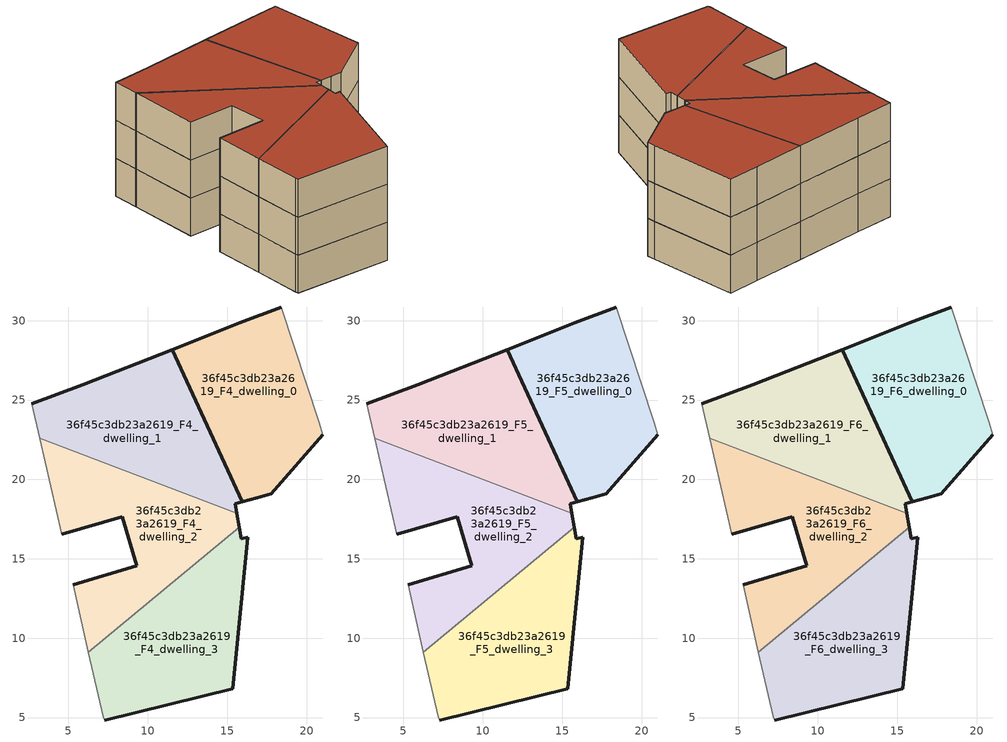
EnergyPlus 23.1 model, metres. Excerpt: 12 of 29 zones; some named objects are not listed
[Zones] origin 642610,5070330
36f45c3db23a2619_F4_dwelling_0
 floor to 36f45c3db23a2619_F3_dwelling_0 (EU_floor_Construction): 17.78,19.11 21.02,22.83 20.8,23.56 18.4,30.86 15.8,29.86 11.53,28.18 15.94,18.58 16.89,18.85 16.9,18.85 z12
 wall outside (EU_wall_Construction): 21.02,22.83 17.78,19.11 16.9,18.85 16.89,18.85 15.94,18.58 11.53,28.18 15.8,29.86 18.4,30.86 z12:15
 wall adiabatic (EU_wall_Construction): 18.4,30.86 20.8,23.56 21.02,22.83 z12:15
36f45c3db23a2619_F4_dwelling_1
 floor to 36f45c3db23a2619_F3_dwelling_1 (EU_floor_Construction): 15.6,17.86 15.49,18.46 15.94,18.58 11.53,28.18 5.89,25.96 2.69,24.76 3.19,22.59 z12
 wall outside (EU_wall_Construction): 2.69,24.76 5.89,25.96 11.53,28.18 15.94,18.58 15.49,18.46 15.6,17.86 z12:15
 wall adiabatic (EU_wall_Construction): 3.19,22.59 2.69,24.76 z12:15
 wall to 36f45c3db23a2619_F4_dwelling_2 (EU_wall_Construction): 15.6,17.86 3.19,22.59 z12:15
36f45c3db23a2619_F4_dwelling_2
 floor to 36f45c3db23a2619_F3_dwelling_2 (EU_floor_Construction): 15.76,16.99 15.6,17.86 3.19,22.59 4.59,16.56 8.39,17.66 9.29,14.55 5.28,13.35 6.25,9.12 z12
 wall outside (EU_wall_Construction): 15.6,17.86 15.76,16.99 / 5.29,13.35 9.29,14.55 8.39,17.66 4.59,16.56 z12:15
 wall adiabatic (EU_wall_Construction): 4.59,16.56 3.19,22.59 / 6.26,9.12 5.29,13.35 z12:15
 wall to 36f45c3db23a2619_F4_dwelling_3 (EU_wall_Construction): 15.76,16.99 6.25,9.12 z12:15
36f45c3db23a2619_F4_dwelling_3
 floor to 36f45c3db23a2619_F3_dwelling_3 (EU_floor_Construction): 15.35,6.81 16.3,16.36 15.89,16.25 15.76,16.99 6.25,9.12 7.19,5.05 7.28,4.85 z12
 wall outside (EU_wall_Construction): 15.76,16.99 15.89,16.25 16.31,16.36 15.35,6.81 7.28,4.85 z12:15
 wall adiabatic (EU_wall_Construction): 7.28,4.85 7.19,5.05 6.26,9.12 z12:15
36f45c3db23a2619_F5_dwelling_0
 floor to 36f45c3db23a2619_F4_dwelling_0 (EU_floor_Construction): 17.78,19.11 21.02,22.83 20.8,23.56 18.4,30.86 15.8,29.86 11.53,28.18 15.94,18.58 16.89,18.85 16.9,18.85 z15
 wall outside (EU_wall_Construction): 21.02,22.83 17.78,19.11 16.9,18.85 16.89,18.85 15.94,18.58 11.53,28.18 15.8,29.86 18.4,30.86 z15:18
 wall adiabatic (EU_wall_Construction): 18.4,30.86 20.8,23.56 21.02,22.83 z15:18
36f45c3db23a2619_F5_dwelling_1
 floor to 36f45c3db23a2619_F4_dwelling_1 (EU_floor_Construction): 15.6,17.86 15.49,18.46 15.94,18.58 11.53,28.18 5.89,25.96 2.69,24.76 3.19,22.59 z15
 wall outside (EU_wall_Construction): 2.69,24.76 5.89,25.96 11.53,28.18 15.94,18.58 15.49,18.46 15.6,17.86 z15:18
 wall adiabatic (EU_wall_Construction): 3.19,22.59 2.69,24.76 z15:18
 wall to 36f45c3db23a2619_F5_dwelling_2 (EU_wall_Construction): 15.6,17.86 3.19,22.59 z15:18
36f45c3db23a2619_F5_dwelling_2
 floor to 36f45c3db23a2619_F4_dwelling_2 (EU_floor_Construction): 15.76,16.99 15.6,17.86 3.19,22.59 4.59,16.56 8.39,17.66 9.29,14.55 5.28,13.35 6.25,9.12 z15
 wall outside (EU_wall_Construction): 15.6,17.86 15.76,16.99 / 5.29,13.35 9.29,14.55 8.39,17.66 4.59,16.56 z15:18
 wall adiabatic (EU_wall_Construction): 4.59,16.56 3.19,22.59 / 6.26,9.12 5.29,13.35 z15:18
 wall to 36f45c3db23a2619_F5_dwelling_3 (EU_wall_Construction): 15.76,16.99 6.25,9.12 z15:18
36f45c3db23a2619_F5_dwelling_3
 floor to 36f45c3db23a2619_F4_dwelling_3 (EU_floor_Construction): 15.35,6.81 16.3,16.36 15.89,16.25 15.76,16.99 6.25,9.12 7.19,5.05 7.28,4.85 z15
 wall outside (EU_wall_Construction): 15.76,16.99 15.89,16.25 16.31,16.36 15.35,6.81 7.28,4.85 z15:18
 wall adiabatic (EU_wall_Construction): 7.28,4.85 7.19,5.05 6.26,9.12 z15:18
36f45c3db23a2619_F6_dwelling_0
 floor to 36f45c3db23a2619_F5_dwelling_0 (EU_floor_Construction): 17.78,19.11 21.02,22.83 20.8,23.56 18.4,30.86 15.8,29.86 11.53,28.18 15.94,18.58 16.89,18.85 16.9,18.85 z18
 wall outside (EU_wall_Construction): 21.02,22.83 17.78,19.11 16.9,18.85 16.89,18.85 15.94,18.58 11.53,28.18 15.8,29.86 18.4,30.86 z18:21
 wall adiabatic (EU_wall_Construction): 18.4,30.86 20.8,23.56 21.02,22.83 z18:21
 roof outside (EU_roof_Construction): 18.4,30.86 20.8,23.56 21.02,22.83 17.78,19.11 16.9,18.85 16.89,18.85 15.94,18.58 11.53,28.18 15.8,29.86 z21
36f45c3db23a2619_F6_dwelling_1
 floor to 36f45c3db23a2619_F5_dwelling_1 (EU_floor_Construction): 15.6,17.86 15.49,18.46 15.94,18.58 11.53,28.18 5.89,25.96 2.69,24.76 3.19,22.59 z18
 wall outside (EU_wall_Construction): 2.69,24.76 5.89,25.96 11.53,28.18 15.94,18.58 15.49,18.46 15.6,17.86 z18:21
 wall adiabatic (EU_wall_Construction): 3.19,22.59 2.69,24.76 z18:21
 wall to 36f45c3db23a2619_F6_dwelling_2 (EU_wall_Construction): 15.6,17.86 3.19,22.59 z18:21
 roof outside (EU_roof_Construction): 11.53,28.18 15.94,18.58 15.49,18.46 15.6,17.86 3.19,22.59 2.69,24.76 5.89,25.96 z21
36f45c3db23a2619_F6_dwelling_2
 floor to 36f45c3db23a2619_F5_dwelling_2 (EU_floor_Construction): 15.76,16.99 15.6,17.86 3.19,22.59 4.59,16.56 8.39,17.66 9.29,14.55 5.28,13.35 6.25,9.12 z18
 wall outside (EU_wall_Construction): 15.6,17.86 15.76,16.99 / 5.29,13.35 9.29,14.55 8.39,17.66 4.59,16.56 z18:21
 wall adiabatic (EU_wall_Construction): 4.59,16.56 3.19,22.59 / 6.26,9.12 5.29,13.35 z18:21
 wall to 36f45c3db23a2619_F6_dwelling_3 (EU_wall_Construction): 15.76,16.99 6.25,9.12 z18:21
 roof outside (EU_roof_Construction): 15.6,17.86 15.76,16.99 6.26,9.12 5.29,13.35 9.29,14.55 8.39,17.66 4.59,16.56 3.19,22.59 z21
36f45c3db23a2619_F6_dwelling_3
 floor to 36f45c3db23a2619_F5_dwelling_3 (EU_floor_Construction): 15.35,6.81 16.3,16.36 15.89,16.25 15.76,16.99 6.25,9.12 7.19,5.05 7.28,4.85 z18
 wall outside (EU_wall_Construction): 15.76,16.99 15.89,16.25 16.31,16.36 15.35,6.81 7.28,4.85 z18:21
 wall adiabatic (EU_wall_Construction): 7.28,4.85 7.19,5.05 6.26,9.12 z18:21
 roof outside (EU_roof_Construction): 15.76,16.99 15.89,16.25 16.31,16.36 15.35,6.81 7.28,4.85 7.19,5.05 6.26,9.12 z21
[Building]
EU S2 Campaign: North Axis=0; Terrain=City; Solar Distribution=FullExterior
[Site:Location]
Lyon-Bron: Latitude=45.75; Longitude=5; Time Zone=1; Elevation=198
[SizingPeriod:WeatherFileDays]
AnnualSizingPeriod: Begin Month=1; Begin Day of Month=1; End Month=12; End Day of Month=31; Day of Week for Start Day=Monday; Use Weather File Daylight Saving Period=No; Use Weather File Rain and Snow Indicators=No
[MATERIAL]
EU_InternalMass_Material: Roughness=MediumRough; Thickness=0.1; Conductivity=1; Density=1800; Specific Heat=900; Thermal Absorptance=0.9; Solar Absorptance=0.7; Visible Absorptance=0.7
[MATERIAL:NOMASS] Roughness=MediumRough; Thermal Absorptance=0.9; Solar Absorptance=0.7; Visible Absorptance=0.7
Name | Thermal Resistance
EU_wall_NoMass | 0.776494
EU_roof_NoMass | 0.486893
EU_floor_NoMass | 0.421597
[CONSTRUCTION]
EU_wall_Construction: EU_wall_NoMass
EU_roof_Construction: EU_roof_NoMass
EU_floor_Construction: EU_floor_NoMass
EU_InternalMass_Construction: EU_InternalMass_Material
[ZONE] Type=1; Multiplier=1; Ceiling Height=autocalculate; Floor Area=autocalculate; Part of Total Floor Area=Yes
Name | Volume
36f45c3db23a2619_F4_dwelling_0; 36f45c3db23a2619_F5_dwelling_0; 36f45c3db23a2619_F6_dwelling_0 | 202.593
36f45c3db23a2619_F4_dwelling_1; 36f45c3db23a2619_F5_dwelling_1; 36f45c3db23a2619_F6_dwelling_1 | 203.459
36f45c3db23a2619_F4_dwelling_2; 36f45c3db23a2619_F5_dwelling_2; 36f45c3db23a2619_F6_dwelling_2 | 203.433
36f45c3db23a2619_F4_dwelling_3; 36f45c3db23a2619_F5_dwelling_3; 36f45c3db23a2619_F6_dwelling_3 | 203.467
[INTERNALMASS] Construction=EU_InternalMass_Construction
Name | Zone or ZoneList | Surface Area
36f45c3db23a2619_F4_dwelling_0_EU_InternalMass | 36f45c3db23a2619_F4_dwelling_0 | 84.4841
36f45c3db23a2619_F4_dwelling_1_EU_InternalMass | 36f45c3db23a2619_F4_dwelling_1 | 84.9235
36f45c3db23a2619_F4_dwelling_2_EU_InternalMass | 36f45c3db23a2619_F4_dwelling_2 | 84.6292
36f45c3db23a2619_F4_dwelling_3_EU_InternalMass | 36f45c3db23a2619_F4_dwelling_3 | 85.0601
36f45c3db23a2619_F5_dwelling_0_EU_InternalMass | 36f45c3db23a2619_F5_dwelling_0 | 84.4841
36f45c3db23a2619_F5_dwelling_1_EU_InternalMass | 36f45c3db23a2619_F5_dwelling_1 | 84.9235
36f45c3db23a2619_F5_dwelling_2_EU_InternalMass | 36f45c3db23a2619_F5_dwelling_2 | 84.6292
36f45c3db23a2619_F5_dwelling_3_EU_InternalMass | 36f45c3db23a2619_F5_dwelling_3 | 85.0601
36f45c3db23a2619_F6_dwelling_0_EU_InternalMass | 36f45c3db23a2619_F6_dwelling_0 | 84.4841
36f45c3db23a2619_F6_dwelling_1_EU_InternalMass | 36f45c3db23a2619_F6_dwelling_1 | 84.9235
36f45c3db23a2619_F6_dwelling_2_EU_InternalMass | 36f45c3db23a2619_F6_dwelling_2 | 84.6292
36f45c3db23a2619_F6_dwelling_3_EU_InternalMass | 36f45c3db23a2619_F6_dwelling_3 | 85.0601
[OTHEREQUIPMENT] Fuel Type=Electricity; Design Level Calculation Method=Watts/Area; Power per Zone Floor Area=1; Fraction Latent=0; Fraction Radiant=0; Fraction Lost=0; Carbon Dioxide Generation Rate=0; EndUse Subcategory=EU_Step8_InternalGains
Name | Zone or ZoneList or Space or SpaceList | Schedule
EU_Step8_InternalGain_36f45c3db23a2619_F4_dwelling_0_f000 | 36f45c3db23a2619_F4_dwelling_0 | EU_Step8_GainSchedule_36f45c3db23a2619_F4_dwelling_0_f000
EU_Step8_InternalGain_36f45c3db23a2619_F4_dwelling_1_f000 | 36f45c3db23a2619_F4_dwelling_1 | EU_Step8_GainSchedule_36f45c3db23a2619_F4_dwelling_1_f000
EU_Step8_InternalGain_36f45c3db23a2619_F4_dwelling_2_f000 | 36f45c3db23a2619_F4_dwelling_2 | EU_Step8_GainSchedule_36f45c3db23a2619_F4_dwelling_2_f000
EU_Step8_InternalGain_36f45c3db23a2619_F4_dwelling_3_f000 | 36f45c3db23a2619_F4_dwelling_3 | EU_Step8_GainSchedule_36f45c3db23a2619_F4_dwelling_3_f000
EU_Step8_InternalGain_36f45c3db23a2619_F5_dwelling_0_f000 | 36f45c3db23a2619_F5_dwelling_0 | EU_Step8_GainSchedule_36f45c3db23a2619_F5_dwelling_0_f000
EU_Step8_InternalGain_36f45c3db23a2619_F5_dwelling_1_f000 | 36f45c3db23a2619_F5_dwelling_1 | EU_Step8_GainSchedule_36f45c3db23a2619_F5_dwelling_1_f000
EU_Step8_InternalGain_36f45c3db23a2619_F5_dwelling_2_f000 | 36f45c3db23a2619_F5_dwelling_2 | EU_Step8_GainSchedule_36f45c3db23a2619_F5_dwelling_2_f000
EU_Step8_InternalGain_36f45c3db23a2619_F5_dwelling_3_f000 | 36f45c3db23a2619_F5_dwelling_3 | EU_Step8_GainSchedule_36f45c3db23a2619_F5_dwelling_3_f000
EU_Step8_InternalGain_36f45c3db23a2619_F6_dwelling_0_f000 | 36f45c3db23a2619_F6_dwelling_0 | EU_Step8_GainSchedule_36f45c3db23a2619_F6_dwelling_0_f000
EU_Step8_InternalGain_36f45c3db23a2619_F6_dwelling_1_f000 | 36f45c3db23a2619_F6_dwelling_1 | EU_Step8_GainSchedule_36f45c3db23a2619_F6_dwelling_1_f000
EU_Step8_InternalGain_36f45c3db23a2619_F6_dwelling_2_f000 | 36f45c3db23a2619_F6_dwelling_2 | EU_Step8_GainSchedule_36f45c3db23a2619_F6_dwelling_2_f000
EU_Step8_InternalGain_36f45c3db23a2619_F6_dwelling_3_f000 | 36f45c3db23a2619_F6_dwelling_3 | EU_Step8_GainSchedule_36f45c3db23a2619_F6_dwelling_3_f000
[ZONEVENTILATION:DESIGNFLOWRATE] Schedule=EU_AlwaysOn; Design Flow Rate Calculation Method=AirChanges/Hour; Air Changes per Hour=0.693814; Ventilation Type=Natural; Fan Pressure Rise=0; Fan Total Efficiency=1; Constant Term Coefficient=1; Temperature Term Coefficient=0; Velocity Term Coefficient=0; Velocity Squared Term Coefficient=0; Minimum Indoor Temperature=-100; Maximum Indoor Temperature=100; Delta Temperature=-100; Minimum Outdoor Temperature=-100; Maximum Outdoor Temperature=100; Maximum Wind Speed=40
Name | Zone or ZoneList or Space or SpaceList
EU_ConstantAir_36f45c3db23a2619_F4_dwelling_0 | 36f45c3db23a2619_F4_dwelling_0
EU_ConstantAir_36f45c3db23a2619_F4_dwelling_1 | 36f45c3db23a2619_F4_dwelling_1
EU_ConstantAir_36f45c3db23a2619_F4_dwelling_2 | 36f45c3db23a2619_F4_dwelling_2
EU_ConstantAir_36f45c3db23a2619_F4_dwelling_3 | 36f45c3db23a2619_F4_dwelling_3
EU_ConstantAir_36f45c3db23a2619_F5_dwelling_0 | 36f45c3db23a2619_F5_dwelling_0
EU_ConstantAir_36f45c3db23a2619_F5_dwelling_1 | 36f45c3db23a2619_F5_dwelling_1
EU_ConstantAir_36f45c3db23a2619_F5_dwelling_2 | 36f45c3db23a2619_F5_dwelling_2
EU_ConstantAir_36f45c3db23a2619_F5_dwelling_3 | 36f45c3db23a2619_F5_dwelling_3
EU_ConstantAir_36f45c3db23a2619_F6_dwelling_0 | 36f45c3db23a2619_F6_dwelling_0
EU_ConstantAir_36f45c3db23a2619_F6_dwelling_1 | 36f45c3db23a2619_F6_dwelling_1
EU_ConstantAir_36f45c3db23a2619_F6_dwelling_2 | 36f45c3db23a2619_F6_dwelling_2
EU_ConstantAir_36f45c3db23a2619_F6_dwelling_3 | 36f45c3db23a2619_F6_dwelling_3
[HVACTEMPLATE:THERMOSTAT] Constant Heating Setpoint=20; Constant Cooling Setpoint=50
EU_HeatOnly_36f45c3db23a2619_F5_dwelling_0; EU_HeatOnly_36f45c3db23a2619_F5_dwelling_1; EU_HeatOnly_36f45c3db23a2619_F5_dwelling_2; EU_HeatOnly_36f45c3db23a2619_F5_dwelling_3; EU_HeatOnly_36f45c3db23a2619_F6_dwelling_0; EU_HeatOnly_36f45c3db23a2619_F6_dwelling_1; EU_HeatOnly_36f45c3db23a2619_F6_dwelling_2; EU_HeatOnly_36f45c3db23a2619_F6_dwelling_3
[HVACTEMPLATE:ZONE:IDEALLOADSAIRSYSTEM] System Availability Schedule=EU_AlwaysOn; Maximum Heating Supply Air Temperature=50; Minimum Cooling Supply Air Temperature=13; Maximum Heating Supply Air Humidity Ratio=0.0156; Minimum Cooling Supply Air Humidity Ratio=0.0077; Heating Limit=NoLimit; Cooling Limit=NoLimit; Heating Availability Schedule=EU_AlwaysOn; Cooling Availability Schedule=EU_CoolingOff; Dehumidification Control Type=ConstantSensibleHeatRatio; Cooling Sensible Heat Ratio=0.7; Dehumidification Setpoint=60; Humidification Control Type=None; Humidification Setpoint=30; Outdoor Air Method=None; Outdoor Air Flow Rate per Person=0.00944; Outdoor Air Flow Rate per Zone Floor Area=0; Outdoor Air Flow Rate per Zone=0; Demand Controlled Ventilation Type=None; Outdoor Air Economizer Type=NoEconomizer; Heat Recovery Type=None; Sensible Heat Recovery Effectiveness=0.7; Latent Heat Recovery Effectiveness=0.65
Name | Template Thermostat
36f45c3db23a2619_F4_dwelling_0 | EU_HeatOnly_36f45c3db23a2619_F4_dwelling_0
36f45c3db23a2619_F4_dwelling_1 | EU_HeatOnly_36f45c3db23a2619_F4_dwelling_1
36f45c3db23a2619_F4_dwelling_2 | EU_HeatOnly_36f45c3db23a2619_F4_dwelling_2
36f45c3db23a2619_F4_dwelling_3 | EU_HeatOnly_36f45c3db23a2619_F4_dwelling_3
36f45c3db23a2619_F5_dwelling_0 | EU_HeatOnly_36f45c3db23a2619_F5_dwelling_0
36f45c3db23a2619_F5_dwelling_1 | EU_HeatOnly_36f45c3db23a2619_F5_dwelling_1
36f45c3db23a2619_F5_dwelling_2 | EU_HeatOnly_36f45c3db23a2619_F5_dwelling_2
36f45c3db23a2619_F5_dwelling_3 | EU_HeatOnly_36f45c3db23a2619_F5_dwelling_3
36f45c3db23a2619_F6_dwelling_0 | EU_HeatOnly_36f45c3db23a2619_F6_dwelling_0
36f45c3db23a2619_F6_dwelling_1 | EU_HeatOnly_36f45c3db23a2619_F6_dwelling_1
36f45c3db23a2619_F6_dwelling_2 | EU_HeatOnly_36f45c3db23a2619_F6_dwelling_2
36f45c3db23a2619_F6_dwelling_3 | EU_HeatOnly_36f45c3db23a2619_F6_dwelling_3
[SIZING:ZONE] Zone Cooling Design Supply Air Temperature Input Method=SupplyAirTemperature; Zone Cooling Design Supply Air Temperature=13; Zone Heating Design Supply Air Temperature Input Method=SupplyAirTemperature; Zone Heating Design Supply Air Temperature=50; Zone Cooling Design Supply Air Humidity Ratio=0.008; Zone Heating Design Supply Air Humidity Ratio=0.008; Cooling Design Air Flow Method=DesignDay; Cooling Design Air Flow Rate=0; Cooling Minimum Air Flow per Zone Floor Area=0.000762; Cooling Minimum Air Flow=0; Cooling Minimum Air Flow Fraction=0.2; Heating Design Air Flow Method=DesignDay; Heating Design Air Flow Rate=0; Heating Maximum Air Flow per Zone Floor Area=0.002032; Heating Maximum Air Flow=0.141576; Heating Maximum Air Flow Fraction=0.3; Account for Dedicated Outdoor Air System=No; Dedicated Outdoor Air System Control Strategy=NeutralSupplyAir; Dedicated Outdoor Air Low Setpoint Temperature for Design=autosize; Dedicated Outdoor Air High Setpoint Temperature for Design=autosize; Zone Load Sizing Method=Sensible Load Only No Latent Load; Zone Latent Cooling Design Supply Air Humidity Ratio Input Method=HumidityRatioDifference; Zone Cooling Design Supply Air Humidity Ratio Difference=0.005; Zone Latent Heating Design Supply Air Humidity Ratio Input Method=HumidityRatioDifference; Zone Humidification Design Supply Air Humidity Ratio Difference=0.005
36f45c3db23a2619_F4_dwelling_0; 36f45c3db23a2619_F4_dwelling_1; 36f45c3db23a2619_F4_dwelling_2; 36f45c3db23a2619_F4_dwelling_3; 36f45c3db23a2619_F5_dwelling_0; 36f45c3db23a2619_F5_dwelling_1; 36f45c3db23a2619_F5_dwelling_2; 36f45c3db23a2619_F5_dwelling_3; 36f45c3db23a2619_F6_dwelling_0; 36f45c3db23a2619_F6_dwelling_1; 36f45c3db23a2619_F6_dwelling_2; 36f45c3db23a2619_F6_dwelling_3
[SCHEDULE:CONSTANT]
Name | Hourly Value
EU_AlwaysOn | 1
EU_CoolingOff | 0
[SCHEDULE:FILE] Column Number=1; Rows to Skip at Top=0; Number of Hours of Data=8760; Column Separator=Comma; Interpolate to Timestep=No; Minutes per Item=60; Adjust Schedule for Daylight Savings=Yes
Name | File
EU_Step8_GainSchedule_36f45c3db23a2619_F4_dwelling_0_f000 | ../../schedules/36f45c3db23a2619/36f45c3db23a2619_F4_dwelling_0_f000_gain.csv
EU_Step8_GainSchedule_36f45c3db23a2619_F4_dwelling_1_f000 | ../../schedules/36f45c3db23a2619/36f45c3db23a2619_F4_dwelling_1_f000_gain.csv
EU_Step8_GainSchedule_36f45c3db23a2619_F4_dwelling_2_f000 | ../../schedules/36f45c3db23a2619/36f45c3db23a2619_F4_dwelling_2_f000_gain.csv
EU_Step8_GainSchedule_36f45c3db23a2619_F4_dwelling_3_f000 | ../../schedules/36f45c3db23a2619/36f45c3db23a2619_F4_dwelling_3_f000_gain.csv
EU_Step8_GainSchedule_36f45c3db23a2619_F5_dwelling_0_f000 | ../../schedules/36f45c3db23a2619/36f45c3db23a2619_F5_dwelling_0_f000_gain.csv
EU_Step8_GainSchedule_36f45c3db23a2619_F5_dwelling_1_f000 | ../../schedules/36f45c3db23a2619/36f45c3db23a2619_F5_dwelling_1_f000_gain.csv
EU_Step8_GainSchedule_36f45c3db23a2619_F5_dwelling_2_f000 | ../../schedules/36f45c3db23a2619/36f45c3db23a2619_F5_dwelling_2_f000_gain.csv
EU_Step8_GainSchedule_36f45c3db23a2619_F5_dwelling_3_f000 | ../../schedules/36f45c3db23a2619/36f45c3db23a2619_F5_dwelling_3_f000_gain.csv
EU_Step8_GainSchedule_36f45c3db23a2619_F6_dwelling_0_f000 | ../../schedules/36f45c3db23a2619/36f45c3db23a2619_F6_dwelling_0_f000_gain.csv
EU_Step8_GainSchedule_36f45c3db23a2619_F6_dwelling_1_f000 | ../../schedules/36f45c3db23a2619/36f45c3db23a2619_F6_dwelling_1_f000_gain.csv
EU_Step8_GainSchedule_36f45c3db23a2619_F6_dwelling_2_f000 | ../../schedules/36f45c3db23a2619/36f45c3db23a2619_F6_dwelling_2_f000_gain.csv
EU_Step8_GainSchedule_36f45c3db23a2619_F6_dwelling_3_f000 | ../../schedules/36f45c3db23a2619/36f45c3db23a2619_F6_dwelling_3_f000_gain.csv
